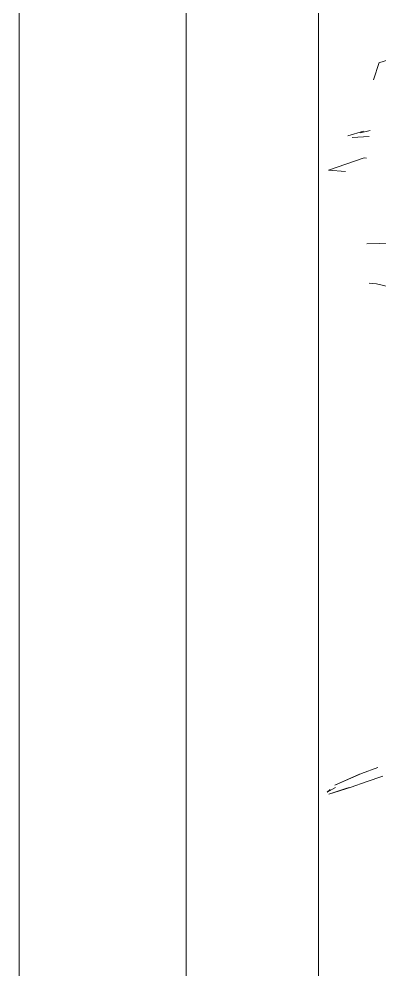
# Model space of a CAD drawing. Header units: millimetres. Extents: x -67152 to -48359, y -6192 to 21191.
# Drawn here: x -65188.3 to -65051.8, y 1150.7 to 1510.4 of the extents above; entities that cross this region are included whole.
import ezdxf

# ---------------------------------------------------------------- set-up
doc = ezdxf.new("R2010")
doc.units = ezdxf.units.MM
for name, color, linetype, lineweight in [('A-FLOR', 192, 'Continuous', 18), ('G-IMPT', 8, 'Continuous', 9), ('I-FURN', 30, 'Continuous', 9), ('L-PLNT', 71, 'Continuous', 9)]:
    doc.layers.add(name, color=color, linetype=linetype, lineweight=lineweight)

# ---------------------------------------------------------------- blocks, each defined once
blk = doc.blocks.new('PM_001 - PM_001-3564975-Nivel 1 Oficinas')
at = {"layer": 'I-FURN'}
for p, q in [((1850, 400), (1850, -1856.04)), ((1900, -1856.04), (1900, 400))]:
    blk.add_line(p, q, dxfattribs=at)
blk = doc.blocks.new('JARDIN VERTICAL_02 - JARDIN VERTICAL_02-3564986-Nivel 1 Oficinas')
at = {"layer": 'G-IMPT'}
for p, q in [((-210.39, -143.48), (-205.69, -158.63)), ((-137.33, -158.26), (-136.87, -150.98)), ((-137.33, -158.26), (-137.19, -163.11)), ((-121.99, -159.44), (-120.88, -154.7)), ((66.26, -163.38), (64.21, -157.12)), ((-205.81, -158.44), (-199.16, -160.59)), ((-121.99, -159.44), (-122.34, -162.24)), ((63.22, -165.2), (60.9, -158.94)), ((-179.18, -165.53), (-180.03, -161.87)), ((-178.07, -170.3), (-179.81, -164.41)), ((-177.8, -162.26), (-177.39, -168.67)), ((-169.61, -163.23), (-169.69, -164.17)), ((-165, -177.6), (-169.69, -164.17)), ((63.22, -165.2), (67.57, -175.3)), ((66.26, -163.38), (68.37, -169.03)), ((67.57, -175.3), (63.35, -165.97)), ((68.37, -169.03), (70.96, -177.54)), ((68.37, -169.03), (68.7, -170.72)), ((-165, -177.6), (-164.6, -171.22)), ((70.96, -177.54), (68.7, -170.72)), ((68.5, -175), (70.28, -178.2)), ((70.28, -178.2), (69.15, -177.03))]:
    blk.add_line(p, q, dxfattribs=at)

msp = doc.modelspace()

# ---------------------------------------------------------------- linework, layer by layer
at = {"layer": 'A-FLOR'}
msp.add_line((-65188.3, 2344.53), (-65188.3, 1044.53), dxfattribs=at)

# ---------------------------------------------------------------- block references
at = {"layer": 'I-FURN', "rotation": 180}
msp.add_blockref('PM_001 - PM_001-3564975-Nivel 1 Oficinas', (-63225.04, 944.53), dxfattribs=at)
at = {"layer": 'L-PLNT', "rotation": 269.9999999999999}
msp.add_blockref('JARDIN VERTICAL_02 - JARDIN VERTICAL_02-3564986-Nivel 1 Oficinas', (-64893.59, 1288.15), dxfattribs=at)

doc.saveas('drawing.dxf')
